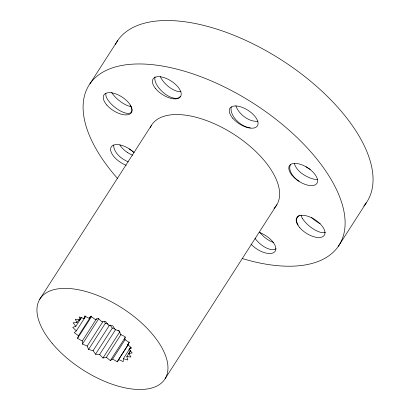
<?xml version="1.0" encoding="UTF-8"?>
<svg xmlns="http://www.w3.org/2000/svg" width="410" height="410" viewBox="0 0 410 410"><rect width="100%" height="100%" fill="white"/><g stroke="black" fill="none" stroke-linecap="round" stroke-linejoin="round"><path stroke-width="0.61" d="M130.529 347.501L123.348 358.673L123.215 361.635L118.567 359.519L117.245 361.845L112.622 359.047L110.351 360.615L106.328 357.361L102.961 358.022L99.64 354.491L95.535 354.23L93.131 350.647L88.545 349.474L87.207 346.066L82.43 344.062L82.241 341.033L96.596 318.683M82.241 341.033L77.572 338.322L78.474 335.749L74.282 332.623L76.347 330.901L72.76 327.323L75.804 326.339L73.098 322.752L76.967 322.685L75.286 319.195L79.642 320.097L79.181 316.884L83.922 318.601L84.537 315.956L89.277 318.432L91.02 316.474L95.458 319.549L98.221 318.401L101.921 321.814L105.688 321.619L108.727 325.294L112.95 325.924L114.841 329.45L119.556 331.049L120.448 334.411L125.086 336.671L124.783 339.552L129.191 342.432L127.715 344.656L131.62 347.977L129.058 349.397L132.215 352.948L128.73 353.481L130.939 357.048L126.818 356.587L127.874 360.006L123.348 358.673M89.862 83.901L117.778 40.441M39.698 299.32L151.362 125.475M76.967 322.685L79.017 319.492M79.642 320.097L81.354 317.437M75.804 326.339L81.616 317.294M83.922 318.601L85.629 315.941M76.347 330.901L85.577 316.535M89.277 318.432L90.641 316.3M78.474 335.749L91.117 316.059M77.572 338.322L91.589 316.505M82.43 344.062L98.841 318.514M87.207 346.066L102.93 321.583M88.545 349.474L105.293 323.398L104.627 321.691M93.131 350.647L109.537 325.099M95.535 354.23L112.284 328.149L114.631 328.302M99.64 354.491L115.702 329.481M102.961 358.022L119.71 331.941L118.049 330.178M106.328 357.361L121.022 334.478M110.351 360.615L125.388 337.199M112.622 359.047L125.27 339.357M127.715 344.656L129.422 341.991M118.567 359.519L128.135 344.62M117.245 361.845L128.186 344.815M129.058 349.397L130.426 347.265M128.73 353.481L130.441 350.822M126.818 356.587L130.58 350.734M165.204 378.563L276.863 204.718M338.363 246.287L366.279 202.827M105.293 323.398L108.158 324.131M110.223 325.079L112.284 328.149M117.419 178.345A148.44 73.206 32.7 0 1 143.889 64.052A148.44 73.206 32.7 0 1 335.247 187.016A148.44 73.206 32.7 0 1 242.177 258.51M259.366 232.465A16.328 8.051 32.7 0 1 275.074 251.366A16.328 8.051 32.7 0 1 251.099 244.206M126.177 165.297A16.328 8.051 32.7 0 1 111.233 146.939A16.328 8.051 32.7 0 1 134.003 152.525M275.561 206.609A74.22 36.603 32.7 0 1 274.013 208.341M150.306 127.525A74.22 36.603 32.7 0 1 232.414 133.363A74.22 36.603 32.7 0 1 275.909 206.153M115.415 44.388A148.44 73.206 32.7 0 1 283.084 61.008A148.44 73.206 32.7 0 1 363.808 206.02M273.649 242.438A16.144 7.862 42 0 1 259.894 232.46M276.058 248.711A16.144 7.862 42 0 1 255.025 238.379M320.092 223.732A16.144 6.463 38.9 0 1 311.323 217.336M325.514 232.183A16.144 6.463 38.9 0 1 314.162 229.508A16.144 6.463 38.9 0 1 302.406 218.412M298.116 225.095A16.144 9.297 25.8 0 1 299.29 215.368M302.411 218.407A16.144 9.297 25.8 0 1 301.022 215.024M294.324 163.344A16.144 9.866 32.8 0 0 303.374 174.527A16.144 5.899 32.6 0 0 317.417 179.447M310.267 169.371A16.144 5.899 32.6 0 1 307.664 167.844A16.144 9.866 32.8 0 1 306.009 166.685M299.08 181.21A16.144 9.866 32.8 0 1 290.695 164.19M235.878 105.841A16.144 9.271 39.8 0 0 254.569 121.201A16.144 6.493 26.4 0 0 258.059 121.16M250.274 127.884A16.144 9.271 39.8 0 1 236.052 119.879A16.144 9.271 39.8 0 1 231.322 107.005M180.287 96.355A16.144 7.862 42 0 1 164.497 93.506A16.144 7.862 42 0 1 155.036 76.803M181.035 91.655A16.144 7.862 42 0 1 160.274 76.593M105.893 93.234A16.144 9.297 25.8 0 0 107.348 99.117A16.144 6.463 38.9 0 0 125.393 113.001A16.144 6.463 38.9 0 0 130.113 105.093M131.062 106.6A16.144 6.463 38.9 0 1 111.638 92.44M127.331 152.371A16.144 9.866 32.8 0 1 119.869 144.945M113.708 145.053A16.144 9.866 32.8 0 0 123.036 159.059A16.144 5.899 32.6 0 0 128.248 161.883M129.15 148.974A16.144 5.899 32.6 0 1 133.932 152.51M132.543 155.195A16.144 5.899 32.6 0 1 127.325 152.376M232.818 118.305A16.328 8.051 32.7 0 0 257.301 126.044A16.328 8.051 32.7 0 0 240.849 106.892A16.328 8.051 32.7 0 0 232.818 118.305M292.079 175.377A16.328 8.051 32.7 0 0 316.699 183.665A16.328 8.051 32.7 0 0 300.848 164.456A16.328 8.051 32.7 0 0 292.079 175.377M299.731 227.637A16.328 8.051 32.7 0 0 324.213 235.376A16.328 8.051 32.7 0 0 307.766 216.224A16.328 8.051 32.7 0 0 299.731 227.637M106.815 105.006A16.328 8.051 32.7 0 0 131.302 112.745A16.328 8.051 32.7 0 0 114.851 93.593A16.328 8.051 32.7 0 0 106.815 105.006M155.667 88.662A16.328 8.051 32.7 0 0 180.292 96.955A16.328 8.051 32.7 0 0 164.436 77.746A16.328 8.051 32.7 0 0 155.667 88.662M52.07 343.19A74.22 36.603 32.7 0 0 163.903 380.454A74.22 36.603 32.7 0 0 91.384 293.176A74.22 36.603 32.7 0 0 52.07 343.19"/></g></svg>
